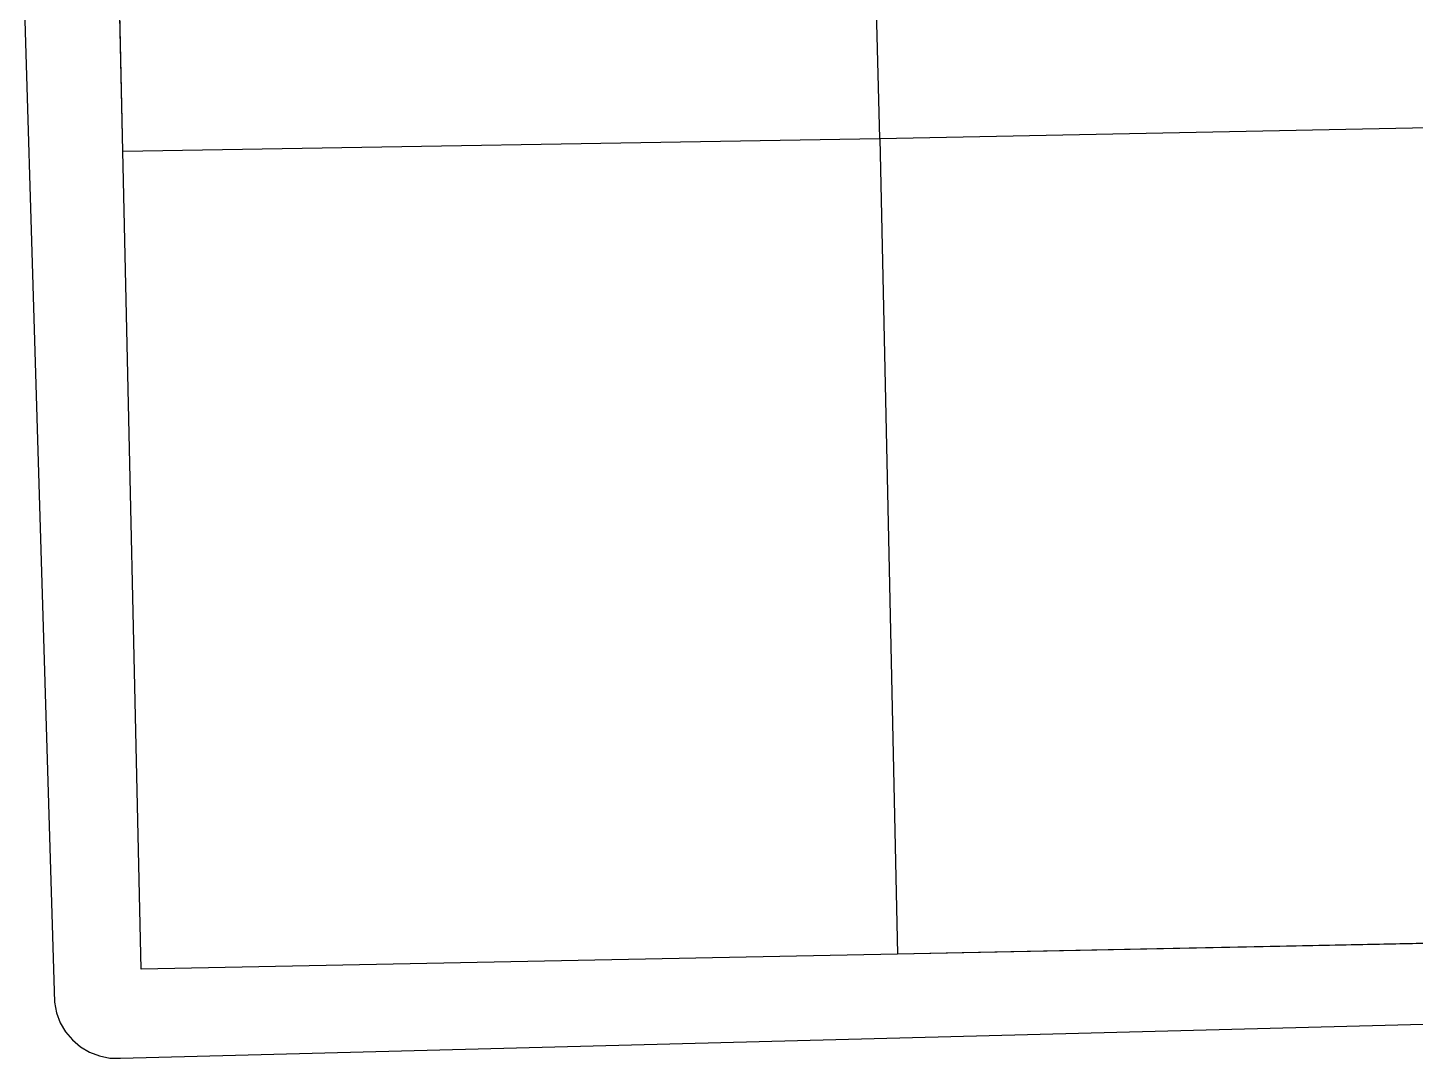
# Model space of a CAD drawing. Header units: metres. Extents: x 668617 to 675126, y 2286318 to 2293677.
# Drawn here: x 670186.5 to 670250.6, y 2287145.1 to 2287192.7 of the extents above; entities that cross this region are included whole.
import ezdxf

# ---------------------------------------------------------------- set-up
doc = ezdxf.new("R2010")
doc.units = ezdxf.units.M
doc.header["$MEASUREMENT"] = 0
for name, color, linetype in [('DMTG-PB-BANQUETAS', 251, 'Continuous'), ('DMTG-PB-LOTIFICACION', 253, 'Continuous'), ('DMTG-PB-MANZANAS', 251, 'Continuous')]:
    doc.layers.add(name, color=color, linetype=linetype)

msp = doc.modelspace()

# ---------------------------------------------------------------- linework, layer by layer
at = {"layer": 'DMTG-PB-BANQUETAS'}
msp.add_lwpolyline([(670185.36101, 2287225.62143), (670187.7238, 2287147.65026), (670187.81425, 2287147.16858), (670187.98586, 2287146.7093), (670188.23275, 2287146.28647), (670188.54698, 2287145.91014), (670188.92065, 2287145.59337), (670189.34282, 2287145.34425), (670189.80055, 2287145.17086), (670190.28187, 2287145.07631), (670190.7718, 2287145.06569), (670291.692, 2287147.70086), (670292.15261, 2287147.91647), (670292.57868, 2287148.19533), (670292.96117, 2287148.53152), (670293.29303, 2287148.91808), (670293.56621, 2287149.34707), (670293.77663, 2287149.81053), (670293.92025, 2287150.29949), (670293.99298, 2287150.80496), (670291.5517, 2287228.1473)], dxfattribs=at)
at = {"layer": 'DMTG-PB-LOTIFICACION'}
for p, q in [((670190.87666, 2287186.97165), (670190.04646, 2287224.39981)), ((670225.85473, 2287187.5503), (670225.6343, 2287196.19989)), ((670225.85473, 2287187.5503), (670255.83259, 2287188.15771)), ((670190.87666, 2287186.97165), (670225.85473, 2287187.5503)), ((670225.85473, 2287187.5503), (670226.676, 2287149.87208)), ((670191.71845, 2287149.17351), (670190.87666, 2287186.97165)), ((670252.13418, 2287150.39028), (670226.676, 2287149.87208)), ((670226.676, 2287149.87208), (670191.71845, 2287149.17351))]:
    msp.add_line(p, q, dxfattribs=at)
at = {"layer": 'DMTG-PB-MANZANAS'}
msp.add_lwpolyline([(670287.97743, 2287226.86605), (670288.92009, 2287223.90992), (670289.62129, 2287197.93173), (670289.93978, 2287186.60257), (670290.87577, 2287152.495), (670289.07155, 2287151.13727), (670271.86284, 2287150.77413), (670252.13418, 2287150.39028), (670226.676, 2287149.87208), (670191.71845, 2287149.17351), (670190.87666, 2287186.97165), (670190.04646, 2287224.39981), (670213.87426, 2287225.00109), (670224.89325, 2287225.27792), (670254.81056, 2287226.01508)], close=True, dxfattribs=at)

doc.saveas('drawing.dxf')
